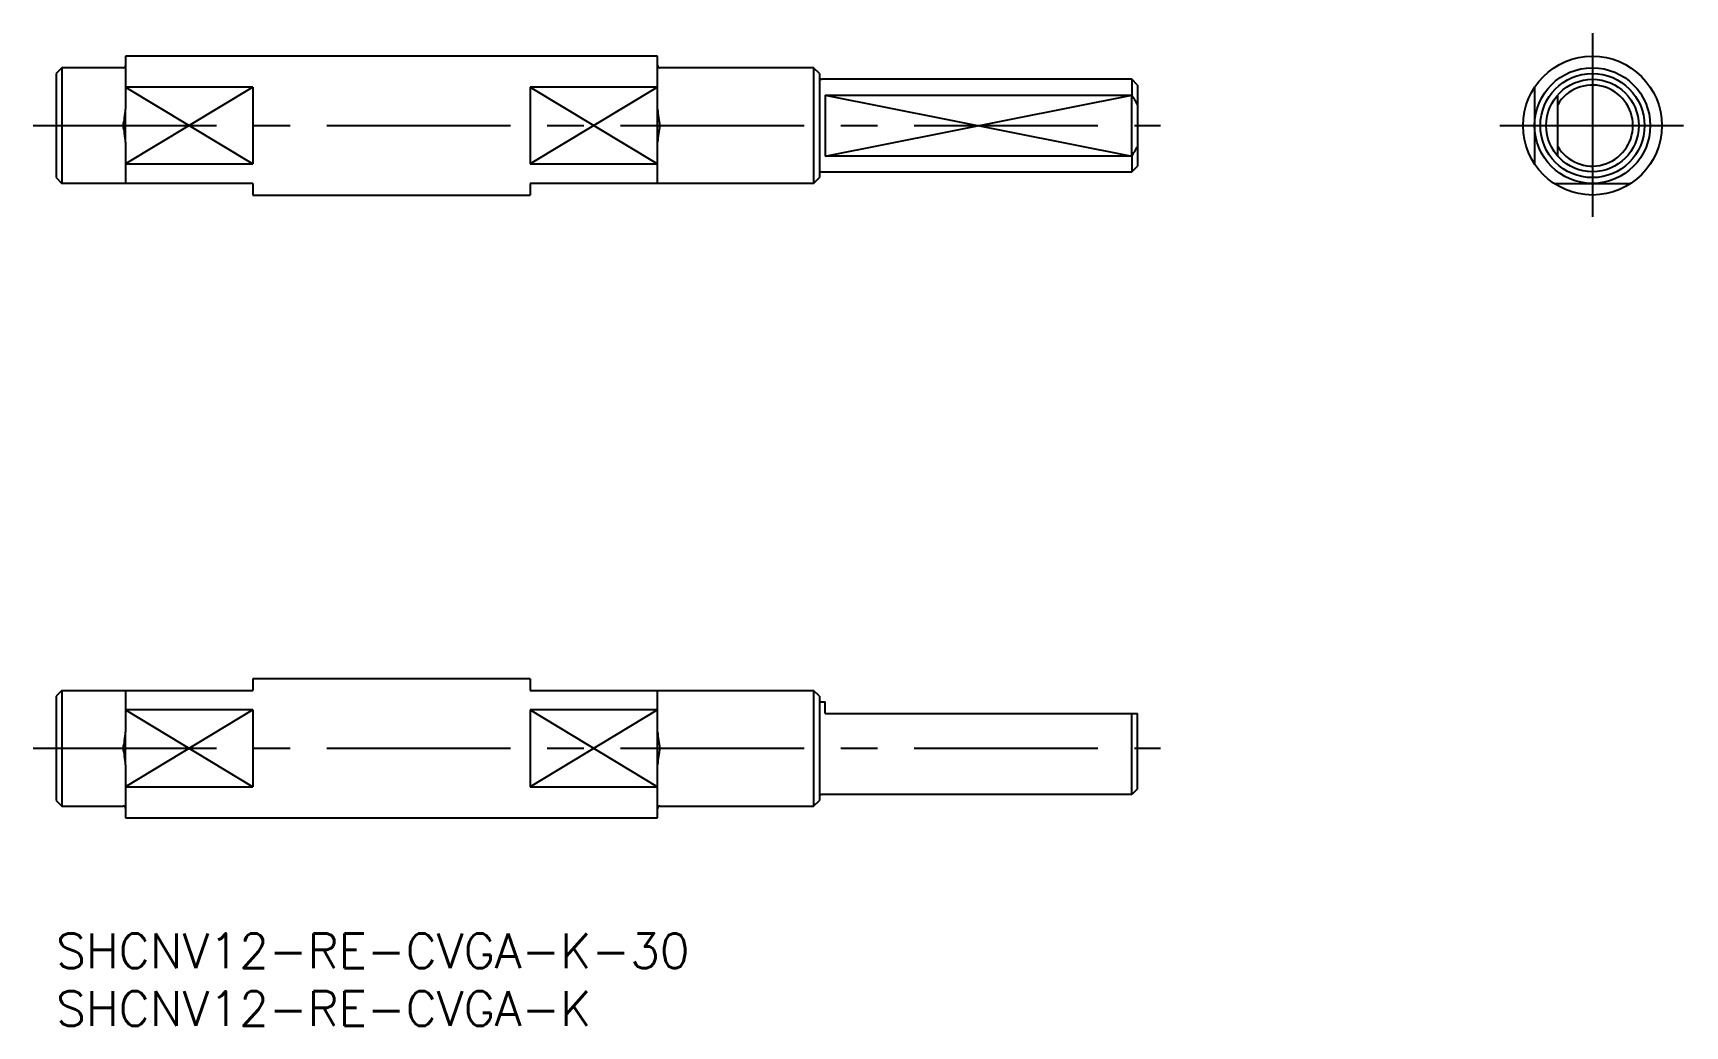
# Model space of a CAD drawing. Extents: x -2 to 141, y -8 to 78.
import ezdxf

# ---------------------------------------------------------------- set-up
doc = ezdxf.new("R2010")
doc.units = 0
doc.header["$LTSCALE"] = 0.5
doc.linetypes.add('CENTER', pattern=[50.8, 31.75, -6.35, 6.35, -6.35])
doc.linetypes.add('DASHED', pattern=[19.05, 12.7, -6.35])
for name, color, linetype in [('MSM_CENTER', 1, 'CENTER'), ('MSM_CONTINUOUS', 7, 'CONTINUOUS'), ('MSM_DASHED', 4, 'DASHED'), ('MSM_NARROW', 5, 'CONTINUOUS'), ('MSM_PART_NUMBER', 7, 'CONTINUOUS')]:
    doc.layers.add(name, color=color, linetype=linetype)
doc.styles.get("Standard").update_dxf_attribs({"font": 'txt.shx', "height": 2, "bigfont": 'bigfont.shx'})

# ---------------------------------------------------------------- blocks, each defined once
blk = doc.blocks.new('*U61')
at = {"layer": 'MSM_PART_NUMBER'}
blk.add_text('SHCNV12-RE-CVGA-K-30', height=3, dxfattribs=at).set_placement((0, -3))
blk = doc.blocks.new('*U62')
at = {"layer": 'MSM_PART_NUMBER'}
blk.add_text('SHCNV12-RE-CVGA-K', height=3, dxfattribs=at).set_placement((0, -8))

msp = doc.modelspace()

# ---------------------------------------------------------------- linework, layer by layer
at = {"layer": 'MSM_CENTER'}
for p, q in [((132.84, 77.82), (132.84, 61.82)), ((-2, 69.82), (95.5, 69.82)), ((124.84, 69.82), (140.84, 69.82)), ((-2, 16), (95.5, 16))]:
    msp.add_line(p, q, dxfattribs=at)
at = {"layer": 'MSM_CONTINUOUS'}
for p, q in [((6, 75.82), (6, 71.23)), ((52, 75.82), (6, 75.82)), ((52, 71.25), (52, 75.82)), ((0.5, 74.82), (0, 74.32)), ((0, 74.32), (0, 65.32)), ((0.5, 74.82), (0.5, 64.82)), ((5.8, 74.82), (0.5, 74.82)), ((65.5, 74.82), (52.2, 74.82)), ((66, 74.32), (65.5, 74.82)), ((65.5, 74.82), (65.5, 64.82)), ((66, 74.32), (66, 65.32)), ((17, 73.13), (6, 73.13)), ((17, 73.13), (17, 66.5)), ((41, 73.13), (41, 66.5)), ((52, 73.13), (41, 73.13)), ((93, 73.82), (66.2, 73.82)), ((93.5, 73.32), (93, 73.82)), ((93, 73.82), (93, 72.46)), ((93.5, 73.32), (93.5, 66.32)), ((127.84, 73.13), (127.84, 66.5)), ((66.5, 72.46), (66.5, 67.17)), ((66.5, 72.46), (93, 72.46)), ((129.84, 67.17), (129.84, 72.46)), ((6, 68.39), (6, 64.82)), ((52, 64.82), (52, 68.41)), ((93, 67.17), (66.5, 67.17)), ((93, 67.17), (93, 65.82)), ((6, 66.5), (17, 66.5)), ((41, 66.5), (52, 66.5)), ((66.2, 65.82), (93, 65.82)), ((93, 65.82), (93.5, 66.32)), ((0, 65.32), (0.5, 64.82)), ((17, 64.82), (0.5, 64.82)), ((17, 64.82), (17, 63.82)), ((65.5, 64.82), (41, 64.82)), ((41, 64.82), (41, 63.82)), ((65.5, 64.82), (66, 65.32)), ((129.53, 64.82), (136.16, 64.82)), ((17, 63.82), (41, 63.82)), ((41, 22), (17, 22)), ((17, 22), (17, 21)), ((41, 22), (41, 21)), ((0.5, 21), (0, 20.5)), ((0, 20.5), (0, 11.5)), ((0.5, 21), (0.5, 11)), ((0.5, 21), (17, 21)), ((6, 21), (6, 17.41)), ((41, 21), (65.5, 21)), ((52, 17.43), (52, 21)), ((66, 20.5), (65.5, 21)), ((65.5, 21), (65.5, 11)), ((66, 20.5), (66, 11.5)), ((66.2, 20), (66.5, 20)), ((66.5, 19), (66.5, 20)), ((17, 19.32), (6, 19.32)), ((17, 19.32), (17, 12.68)), ((52, 19.32), (41, 19.32)), ((41, 19.32), (41, 12.68)), ((66.5, 19), (93.5, 19)), ((93, 12), (93, 19)), ((93.5, 12.5), (93.5, 19)), ((6, 14.57), (6, 10)), ((52, 10), (52, 14.59)), ((0, 11.5), (0.5, 11)), ((6, 12.68), (17, 12.68)), ((41, 12.68), (52, 12.68)), ((65.5, 11), (66, 11.5)), ((93, 12), (66.2, 12)), ((93.5, 12.5), (93, 12)), ((0.5, 11), (5.8, 11)), ((6, 10), (52, 10)), ((52.2, 11), (65.5, 11))]:
    msp.add_line(p, q, dxfattribs=at)
for radius in [6, 5, 4.5, 4]:
    msp.add_circle((132.84, 69.82), radius, dxfattribs=at)
for centre, radius, start, end in [((5.8, 75.02), 0.2, 270, 0), ((52.2, 75.02), 0.2, 180, 270), ((66.2, 74.02), 0.2, 180, 270), ((132.84, 69.82), 3.5, 211.0027, 148.9973), ((85.44, 67.41), 9.09, 27.5848, 33.7627), ((-3.03, 71.78), 9.04, 347.4548, 356.6028), ((61.03, 71.78), 9.04, 183.3972, 192.5452), ((-3.03, 67.85), 9.04, 3.3972, 12.5452), ((61.03, 67.85), 9.04, 167.4548, 176.6028), ((85.44, 72.23), 9.09, 326.2373, 332.4152), ((66.2, 65.62), 0.2, 90, 180), ((66.2, 20.2), 0.2, 180, 270), ((-3.03, 17.96), 9.04, 347.4548, 356.6028), ((61.03, 17.96), 9.04, 183.3972, 192.5452), ((-3.03, 14.04), 9.04, 3.3972, 12.5452), ((61.03, 14.04), 9.04, 167.4548, 176.6028), ((66.2, 11.8), 0.2, 90, 180), ((5.8, 10.8), 0.2, 0, 90), ((52.2, 10.8), 0.2, 90, 180)]:
    msp.add_arc(centre, radius, start, end, dxfattribs=at)
at = {"layer": 'MSM_DASHED'}
for p, q in [((93, 67.17), (93, 72.46)), ((6, 68.39), (6, 71.25)), ((52, 68.39), (52, 71.25)), ((6, 14.57), (6, 17.43)), ((52, 14.57), (52, 17.43))]:
    msp.add_line(p, q, dxfattribs=at)
at = {"layer": 'MSM_NARROW'}
for p, q in [((6, 73.13), (17, 66.5)), ((17, 73.13), (6, 66.5)), ((41, 73.13), (52, 66.5)), ((52, 73.13), (41, 66.5)), ((66.5, 72.46), (93, 67.17)), ((66.5, 67.17), (93, 72.46)), ((6, 19.32), (17, 12.68)), ((17, 19.32), (6, 12.68)), ((41, 19.32), (52, 12.68)), ((52, 19.32), (41, 12.68))]:
    msp.add_line(p, q, dxfattribs=at)

# ---------------------------------------------------------------- block references
at = {"layer": 'MSM_CONTINUOUS'}
for name in ['*U61', '*U62']:
    msp.add_blockref(name, (0, 0), dxfattribs=at)

doc.saveas('drawing.dxf')
